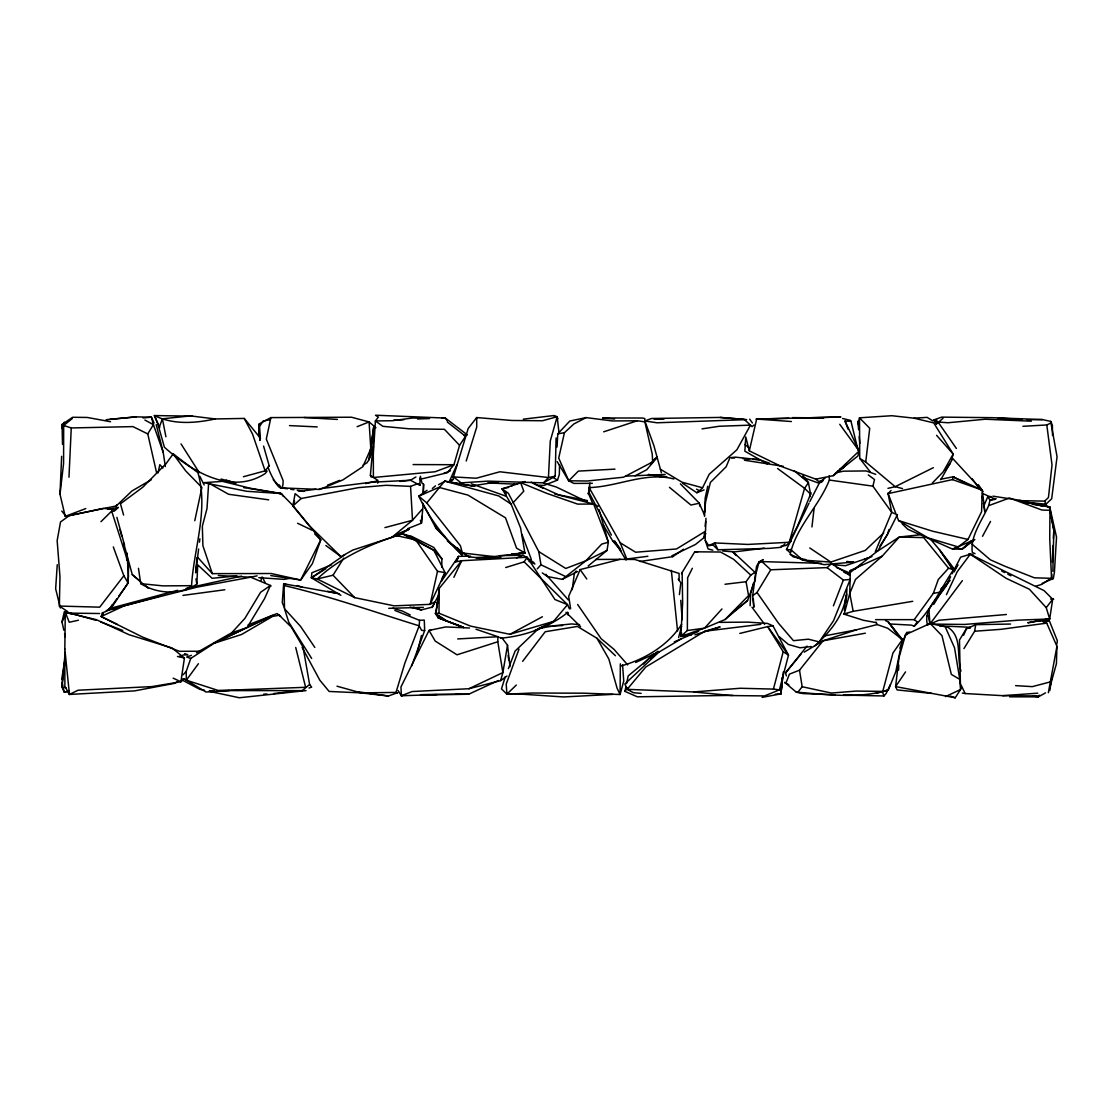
<?xml version="1.0" encoding="UTF-8"?>
<svg xmlns="http://www.w3.org/2000/svg" width="1113" height="1113" viewBox="0 0 1113 1113"><rect width="100%" height="100%" fill="white"/><g stroke="black" fill="none" stroke-linecap="round" stroke-linejoin="round"><path stroke-width="1.5" d="M72.275 418.544L63.678 425.486L63.58 463.495L60.005 494.269L65.236 516.39L116.281 505.956L131.918 490.986L151.382 479.689M732.841 551.728L755.908 573.181L754.336 572.708L750.774 575.115L733.62 559.283L720.542 552.02L694.735 551.811L682.13 572.472L682.645 602.815L680.822 636.469L687.347 630.514L687.639 577.689L692.342 568.298M319.431 488.816L370.657 482.305L410.433 480.246L419.949 485.296L420.004 477.616M620.344 663.807L620.08 694.498L583.727 693.19L532.431 693.037L506.874 694.15L501.476 688.864L505.316 676.634M64.832 649.004L65.264 612.247L96.344 619.663L128.983 634.688L172.056 648.03L184.424 657.992L180.904 681.754L151.938 686.596L78.091 690.213L69.437 694.442L64.874 686.22L64.832 649.004L69.437 694.442L134.52 690.895L174.727 683.312L177.106 681.643M505.705 567.533L524.153 561.842L567.533 604.651L553.551 621.388L509.921 634.299L470.493 626.09L438.967 613.221L439.287 588.332L461.658 560.729L527.159 557.237L555.011 599.573L567.533 604.651L569.466 608.964M64.387 425.695L62.022 428.102L62.091 424.429L72.651 417.278L87.287 417.458L110.563 421.73M67.879 611.719L59.351 606.056L59.977 576.882L57.153 540.612L60.519 521.969L69.243 515.667L103.398 508.335M423.163 504.426L421.437 523.193L407.65 528.675M423.371 494.381L423.594 484.35L421.924 482.972L420.408 476.225M460.184 482.917L488.037 481.136L543.464 482.861L555.206 476.197L556.083 437.938M1052.87 571.428L1053.802 530.066L1049.99 510.283L1041.977 510.046L1009.491 497.998L988.636 505.678C982.25 520.314 969.98 536.063 972.331 552.479L975.03 553.62M441.708 567.254L441.903 558.823L433.764 547.457L412.255 536.675L402.614 533.85C371.839 543.422 341.093 556.653 317.205 578.955L311.39 577.828L311.863 572.778L331.563 564.848M559.561 464.636L559.324 474.43L557.516 480.093L543.937 485.435L538.845 485.212M919.06 534.908L899.36 536.995L882.317 556.041L850.304 570.482L849.762 593.479L853.184 611.315L843.751 614.084L863.424 620.275L876.168 622.612M102.869 615.252L102.939 612.581M898.594 670.026L898.734 664.934M102.396 613.026L108.851 610.063L112.65 605.945L128.078 582.892L128.663 564.194L111.662 511.104L113.916 511.27L115.835 509.893L104.761 508.46M958.112 546.914L928.172 537.913L898.567 520.578L888.104 493.616L952.519 479.592L953.243 476.948L982.25 490.123L981.596 511.66L968.004 539.443L958.112 546.914L952.603 549.14L907.832 529.301L902.087 523.722M1056.947 646.277L1056.418 663.751L1048.335 692.731L1056.947 646.277L1046.721 623.141L1043.104 621.805L1049.281 620.623L1057.35 640.768L1056.835 644.19M398.078 690.575L401.334 695.764L412.074 691.535L468.935 688.724L500.613 680.641L502.881 672.572L497.789 641.77L497.942 636.733L476.016 629.235M705.962 518.227L705.517 531.207L676.537 548.959L635.62 552.229L620.205 542.782L589.125 487.591L589.96 483.07M60.005 494.269L61.632 456.33M68.978 477.227L71.26 427.949L63.678 425.486M138.457 568.298L140.739 583.643C157.211 594.147 180.417 595.246 196.848 584.116L197.697 565.599M1031.473 502.812L1049.768 506.958L1056.515 537.106L1054.401 572.485L1053.301 578.537L1051.576 579.219L1051.813 574.127M1052.341 562.26L1053.121 545.314M1053.427 538.539L1053.802 530.066L1049.99 510.283L1049.726 538.302L1051.576 579.219M762.099 697.364L780.936 693.872L782.244 677.525M750.106 605.709L750.732 593.104L753.376 583.24M805.84 559.686L793.152 556.792L790.244 554.274C796.226 526.741 819.085 506.137 829.366 480.065L829.255 475.696M258.87 436.658L259.246 423.858L270.904 417.598L351.513 417.222L369.085 421.938L375.944 427.74M557.043 447.023L557.766 433.847L569.8 421.034L586.12 417.598L612.428 420.951L637.276 420.77L644.872 421.869L652.218 454.007L652.677 461.923L650.757 463.718L657.087 456.72M421.813 516.432L421.437 523.193L420.352 520.3M423.121 492.795L423.594 484.35M57.25 564.722L55.65 588.805L60.366 608.004M394.878 610.425L419.559 620.344L419.184 625.826L404.84 663.195L396.005 692.411L361.002 692.884L329.142 691.451L319.848 680.238L302.124 647.418M846.937 589.069L846.033 602.258L846.673 593.966M311.654 658.451L288.754 622.167L284.511 608.741L284.052 585.535L285.777 584.033L283.662 583.782L282.285 602.55L284.079 607.183M371.227 477.199L370.392 475.376L373.982 434.209M184.883 590.391L191.547 585.675C193.815 548.208 208.854 509.629 197.85 472.566L173.169 453.909L166.06 463.69L142.714 487.285L120.468 503.772L123.599 515.069M197.043 557.474L195.651 572.847L198.615 549.001M377.697 483.112L377.947 480.426L370.392 475.376M65.18 652.788L61.897 686.777L64.123 692.022L68.547 691.326M683.507 549.238L672.781 556.653L671.793 555.86L695.444 544.494L704.014 537.593L704.501 532.751M705.141 526.296L705.628 521.454M589.765 486.186L588.471 494.075L589.125 487.591C617.437 486.812 645.916 471.522 673.88 478.966M775.316 694.192L780.936 693.872L782.676 677.261M844.35 610.453L845.936 595.58M261.193 580.346L261.527 577.271M780.936 693.872L783.274 672.015M755.282 578.913L755.755 574.614M811.947 526.964L814.062 508.627M902.504 488.579L895.186 486.687L865.733 462.02L869.726 428.296L859.5 417.82L858.624 424.985L857.859 421.104L858.624 429.715M679.403 594.62L680.85 582.767L678.207 579.108M199.45 542.184L199.881 538.775M63.97 670.179L61.897 686.777L66.154 688.043M64.596 665.198L65.013 661.873M439.287 588.332L435.948 614.07L446.73 621.082L463.759 627.37L438.146 617.743L435.392 613.527L439.009 596.262M572.221 589.723L574.364 573.265L576.144 571.039M1039.361 695.194L1038.248 695.945L1002.702 695.667L965.18 693.552L960.408 683.716L959.476 640.031L966.794 627.955L970.188 628.302M767.26 463.94L744.847 451.182L745.752 436.95L749.313 450.862L781.145 466.403L815.759 479.16L818.765 481.539L823.286 479.94M753.306 598.738L753.849 607.239L752.68 595.692L756.506 566.447L759.08 561.842L763.226 559.616L759.261 562.663L761.946 561.606L821.199 563.317M1049.823 690.463L1051.91 676.746M1028.092 622.779L1049.67 618.981L1052.703 599.239L1044.077 590.627L968.936 553.648L973.082 554.608M963.955 648.587L974.626 631.238L975.711 624.671L1010.548 624.045M61.632 679.584L65.124 658.395M588.165 566.016L607.002 550.448L608.366 542.198L599.058 509.573M499.473 637.359L502.506 638.639L507.514 645.178L502.881 672.572L468.935 688.724M268.108 467.057C268.803 471.258 283.495 501.74 283.092 480.524L266.299 439.065L270.904 417.598M885.531 620.609L888.327 621.93L902.434 639.544L895.826 671.584L888.341 690.032C858.568 699.047 826.722 694.442 796.31 692.161L784.776 682.464L788.894 684.829M732.91 695.361L637.318 696.808L624.922 691.368L625.909 686.721M626.563 683.632L628.191 675.911L657.88 651.272M158.074 472.914L159.827 464.678L162.943 467.975M194.775 520.717L201.898 487.48L185.746 470.952L173.169 453.909L175.59 456.08M988.636 505.678L990.097 500.015L987.676 496.941L983.572 506.498M707.757 486.228L705.169 498.068L704.487 516.335M441.903 558.823L433.861 550.309L402.614 533.85L415.664 539.875L437.506 571.317L430.133 604.359L394.113 605.834L354.713 597.639L317.205 578.955L333.024 575.24L343.736 558.128M586.12 417.598L573.877 423.956L564.444 432.679L558.712 458.111L568.743 480.802L573.918 483.418L592.366 483.32M749.313 450.862L756.659 419.045L791.385 421.535M685.065 635.161L691.354 634.744L680.822 636.469L681.629 632.977M63.817 630.208L61.98 621.847L64.415 611.482M705.183 509.559L704.362 512.884L705.628 501.852L710.386 482.444L726.149 466.764L729.488 458.779M894.922 513.816L891.708 512.272L872.884 486.144L874.526 479.55L868.279 474.875M416.846 653.985L421.493 635.481M680.919 639.057L658.813 652.19L624.88 683.966L627.189 689.337L693.608 691.952L740.201 688.265L773.438 689.086L783.204 651.759L767.65 626.605L739.783 633.436M678.61 637.568L681.587 626.216M835.042 694.749L802.89 693.58L796.31 692.161L798.091 691.91L802.167 686.735L831.425 693.051L856.064 691.076L882.762 691.396L892.974 652.928L902.434 639.544L887.659 628.233L877.197 624.56L856.245 629.861L823.634 636.066M756.005 573.362L759.08 561.842M844.252 613.75L849.762 593.479L855.521 579.386L882.317 556.041M705.002 531.833L705.294 540.445L708.675 545.607L714.727 542.935L747.825 544.438L789.256 542.281L804.574 488.329L808.428 482.652L802.946 475.557M905.551 671.904L895.603 686.596L955.232 697.781L960.505 689.531L959.782 679.389L951.337 674.395L941.988 635.718L930.19 623.461L905.523 634.674L899.012 657.56L895.603 686.596L897.106 689.935L931.539 693.413M447.287 422.022L465.54 436.282L459.558 445.311L453.951 464.719L447.356 472.719L419.643 479.425M476.447 418.377L476.684 417.556L511.855 420.477L542.518 420.742L557.168 416.707L559.06 433.388M845.602 598.836C841.971 618.132 828.545 633.45 814.382 646.222M809.582 497.163L810.932 492.656M466.208 461.005L476.726 427.072L476.684 417.556L468.197 428.491L453.45 476.893L461.019 482.778M848.955 574.837L850.304 570.482M888.995 529.51L887.437 534.421L878.032 550.518L875.305 551.714L891.708 512.272L887.979 493.073M373.509 446.689L369.085 459.627L366.873 462.855L363.033 465.151M102.507 612.567L101.13 616.519L117.408 624.463M229.264 690.616L206.002 692.022L186.344 680.196L186.219 671.403L190.768 658.423L214.336 643.175L244.943 628.553M929.87 622.807L927.588 625.256C922.329 607.211 942.155 596.165 948.526 581.362M294.583 501.087L292.858 506.012L308.955 525.322L340.981 556.667L352.765 550.086L391.873 537.315L409.028 529.162L397.438 535.854M588.471 494.075L589.487 491.195M875.555 619.649L914.232 619.649L933.334 593.382L938.301 579.497L948.582 568.214L953.563 569.633L954.453 571.804M693.608 691.952L731.672 695.569L764.52 695.917L779.406 689.865L788.491 655.154L772.965 625.826L767.497 623.433L747.866 622.125L720.083 622.362M961.493 686.791L960.505 689.531L945.507 696.599M159.34 427.128L162.387 418.794L190.546 415.9L215.157 418.947L244.22 418.432L260.553 438.299M519.006 649.116L506.22 684.064L506.874 694.15L515.096 693.719L563.526 696.947L612.832 694.373M411.685 665.852L424.665 630.556L424.276 620.08L419.559 620.344M680.822 636.469L704.543 628.163L725.05 619.538L747.56 600.533L755.129 580.346M508.377 668.649L515.124 651.049L538.497 628.65M833.4 605.862L843.362 580.054L850.179 579.456M849.539 581.056L833.498 620.776L819.21 641.895L808.358 639.196L793.43 640.671L778.446 623.169L757.035 592.464L770.753 569.786L827.056 567.616L831.481 563.762L850.04 574.99M62.022 428.102L64.415 422.189M116.281 505.956L116.754 504.801M794.084 470.66L808.428 482.652L810.584 494.158L797.576 525.851L789.256 542.281M679.139 580.137L679.069 573.404L634.758 559.477L620.08 559.324L580.137 569.606L568.687 596.373L570.621 608.741M963.649 635.189L966.794 627.955M899.847 648.1L906.705 632.518L909.78 632.059M704.014 537.593L705.865 533.377M449.123 481.957L456.984 464.566M890.289 684.676L886.198 693.441L883.959 695.973L843.487 695.069M453.867 577.327L461.658 560.729L456.455 561.717L458.612 556.361L470.507 556.166M946.44 594.676L957.263 571.623L970.313 554.218L1006.124 578.315L1029.4 589.25L1046.234 607.656L1049.67 618.981L1018.506 620.122L964.498 624.449L929.925 624.073L928.298 615.392L926.614 616.129M438.925 594.523L432.081 607.573L435.03 601.827L430.133 604.359L445.061 572.639L433.861 550.309L415.664 539.875L395.393 535.367M681.559 573.668L682.13 572.472M789.729 552.396L786.515 549.446L809.04 503.146M682.603 483.251L696.821 492.739L699.534 490.722L702.567 487.786L709.218 474.235L736.889 449.805L750.454 425.138L744.207 419.378L720.208 417.431L651.536 418.488L644.858 420.964L653.818 445.367L661.386 472.788M269.249 465.985L263.586 446.118M897.468 514.554L887.437 534.421L879.952 545.968M809.819 501.615L819.21 483.251L825.47 477.616M945.98 585.814L950.613 576.757M952.158 573.738L960.658 557.14L970.313 554.218M889.454 623.948L911.575 625.144L914.274 626.202C931.233 610.133 940.694 588.638 953.563 569.633L939.442 549.697L930.649 539.332M442.153 578.217L445.061 572.639L437.506 571.317M940.805 479.703L952.45 459.126L951.74 459.446L953.187 454.062L933.724 422.912L914.218 418.196L891.833 415.719L859.5 417.82L859.737 458.403L870.38 472.023M61.98 621.847L65.486 615.545L65.264 612.247L73.082 614.32M982.515 536.313L990.514 521.441M455.426 562.246L458.612 556.361L441.277 581.473M954.467 570.969L957.862 565.028M196.431 652.802L231.81 632.699L247.016 627.69L264.504 598.724L270.445 585.48L250.675 577.188L197.043 587.121L107.878 609.938M933.71 604.429L945.243 585.41M954.119 570.774L957.667 564.931M156.599 472.83L147.765 433.917L153.385 424.665L151.438 417.208L136.092 416.874L109.825 419.337M620.609 666.061C644.274 659.703 668.217 645.443 681.629 624.296M733.439 611.468L736.361 609.674L738.156 606.877M112.385 604.623L108.851 610.063L116.851 598.836M524.153 561.842L527.159 557.237L527.618 559.658M725.05 619.538L748.562 595.608L746.072 581.723L750.774 575.115M118.854 596.025L127.411 584.144L128.44 576.617L127.063 553.05M914.274 626.202L917.321 621.972L914.232 619.649M209.578 691.396L239.337 697.754L306.033 690.616L218.607 690.589L186.344 680.196L198.42 663.71M647.877 556.277L626.8 559.004L626.035 560.048L614.459 540.932L620.539 549.154M945.327 470.103L950.071 463.676M708.675 545.607L713.141 545.078L714.727 542.935L717.941 549.794L769.473 548.375L781.089 547.332L784.943 543.993M928.924 609.521L929.925 624.073L962.369 580.652M943.073 418.21L936.784 423.775L933.946 419.879L941.709 417.125L992.532 417.681L1042.45 419.587L1050.686 421.396L1057.058 456.733L1051.688 498.749L1045.97 504.203L1022.917 501.949M522.637 661.331L545.217 631.739L577.424 626.424L596.944 638.25L615.433 655.738M113.317 546.942L123.849 575.755L99.711 607.169L59.351 606.056M1046.234 607.656L1052.703 599.239L1053.705 599.225L1050.602 599.017M624.922 691.368L627.551 687.959M444.685 481.094L498.749 495.953L511.117 504.092L520.564 527.924L524.919 552.924L493.852 556.583L476.1 557.53L468.976 556.917L462.41 552.994L460.406 545.746L426.794 502.951L444.685 481.094L474.82 486.325L452.045 482.597M449.471 482.221L451.586 479.564M784.776 682.464L785.903 683.159L789.423 674.144L799.51 670.179L823.022 640.796L856.245 629.861M786.376 675.855L785.541 672.864L807.078 646.083M785.541 672.864L801.04 653.999M269.416 465.637L265.117 470.841L243.399 476.726M837.421 471.509L843.237 467.947L846.409 464.191M422.077 509.351L412.52 520.272L391.873 537.315M357.468 691.716L388.451 696.001L397.758 692.606M939.247 592.603L950.112 580.346M721.961 608.95L704.543 628.163L687.347 630.514M515.069 553.745L511.785 554.024L524.919 552.924L516.571 548.166L505.511 517.837L468.017 495.118L438.884 487.355L418.766 496.175C429.423 518.296 444.198 538.163 461.978 554.789L457.401 547.846M537.273 568.868L540.974 564.792L538.775 551.617L508.391 493.296L502.144 488.816L525.072 481.512M231.81 632.699L244.902 618.369L260.623 592.255L270.445 585.48L271.029 586.05M513.01 502.853L523.764 491.153L520.606 482.611L546.9 493.407L577.717 504.119L593.646 504.05L598.126 506.318M183.047 674.826L186.219 671.403M543.464 482.861L548.445 477.547L555.206 476.197M537.329 630.306L539.666 627.829L552.465 625.909L571.609 623.934L579.595 624.671M888.104 493.616L891.054 490.499M940.582 589.389L942.961 586.927M643.564 664.016L653.081 654.166M932.346 483.028L943.226 471.815L953.187 454.062L936.59 435.336M557.223 461.672L568.743 480.802L578.343 471.105L614.988 469.13M100.949 521.691L111.662 511.104M506.874 694.15L516.321 685.052M1022.624 501.782L1049.768 506.958L1050.964 515.667M301.498 691.215L309.609 684.453L303.042 647.084L291.328 627.106L279.224 615.225L272.518 616.449L241.521 634.521L214.336 643.175L272.476 615.392L247.99 627.092M992.879 496.161L1022.555 500.711L1044.648 501.128L1048.446 497.511L1052.022 464.956L1046.804 424.957L1051.451 422.717M815.759 479.16L833.164 475.682L859.125 451.002L845.017 421.076L851 421.312L858.067 450.375M883.75 532.904L865.33 550.379L830.827 562.079L802.737 560.076L790.244 554.274M650.451 658.59L656.712 652.677M957.931 548.264L962.23 549.029L974.849 539.568L952.603 549.14L962.23 549.029L971.12 541.001M301.164 498.513L292.858 506.012L295.112 493.643L301.164 498.513L358.414 487.633L386.155 485.282L410.544 486.381L418.126 483.571L419.949 485.296M542.309 572.917L547.526 576.562L562.329 579.358L585.841 560.799L601.688 544.132L608.366 542.198L593.646 504.05L558.99 495.09L531.138 482.207M567.783 612.442C548.904 627.384 524.933 636.08 500.947 638.152M184.146 678.986L180.904 681.754L173.141 678.151M753.96 425.027L752.082 426.627L750.454 425.138L719.179 426.265L702.025 428.881M432.373 488.468L435.517 485.852M962.23 549.029L971.412 541.363M449.68 482.486L453.506 479.3L452.685 476.893L476.281 478.228L499.876 471.773L548.445 477.547L550.281 440.957L557.168 416.707L553.787 415.566L523.319 419.156M791.357 541.127L786.07 545.509L781.048 546.135M736.361 609.674L747.56 600.533M833.164 475.682L857.942 455.94L859.125 451.002L839.759 424.303M849.581 573.014L876.863 551.589L899.36 536.995L923.707 537.635L948.582 568.214M511.563 486.019L514.289 483.918M752.68 595.692L757.035 592.464M854.881 569.202L861.559 564.319M652.747 460.768L656.934 457.721L646.695 469.769L635.05 475.835M500.613 680.641L506.971 676.036M427.044 490.29L418.766 496.175L426.794 502.951M179.221 656.503L180.431 655.668M340.898 595.33L311.39 577.828L344.793 554.789M339.743 480.357L327.514 485.157M311.39 577.828L325.845 568.771M694.915 634.841L720.125 626.911L704.919 631.196L645.763 667.021L627.189 689.337L633.506 692.731L641.171 693.371M804.254 652.121L823.022 640.796L865.358 633.2M415.914 476.99L410.433 480.246L400.11 481.414M1009.63 696.821L1038.332 696.863L1045.524 692.856M509.921 634.299L542.393 616.755M438.55 484.684L444.463 481.498M652.677 461.923L623.544 477.199L587.386 480.997L568.743 480.802M562.329 579.358L577.536 571.512M1043.076 620.971L1049.67 618.981M607.002 550.448L585.841 560.799L565.752 568.465L538.775 551.617M534.518 630.681L553.551 621.388M933.348 467.683L895.186 486.687L887.979 488.343M186.344 680.196L187.109 679.834L182.769 678.874M1048.474 507.556L1049.768 506.958L1032.641 504.314M420.477 694.707L468.67 694.234L498.374 680.516M953.243 476.948L964.442 482.597M698.658 631.321L674.325 641.839M635.662 662.458L659.244 651.717M966.696 628.734L975.711 624.671M115.905 509.017L117.825 508.168L116.837 508.544M1042.199 583.393L1053.301 578.537M396.423 534.602L409.028 529.162M929.925 624.073L938.76 620.275L1006.402 614.501M357.12 426.696L369.085 421.938L370.81 448.734L369.085 459.627L373.857 425.876L370.81 448.734L362.852 466.695L342.929 479.87L319.779 489.442L281.672 487.911M516.669 557.863L523.207 555.262L533.948 562.635M696.821 492.739L704.084 489.887M248.088 624.936L277.054 613.555L280.587 616.268L279.224 615.225M443.823 473.373L450.487 470.785M65.236 516.39L85.771 508.558M822.632 481.512L818.542 483.07L802.445 477.254M1046.373 621.694L1049.281 620.623L1035.452 620.957M864.509 559.241L871.924 556.597M191.408 655.348L186.678 657.018L190.768 658.423M309.052 688.029L311.654 687.124L309.609 684.453M868.738 557.669L845.407 565.71L833.47 564.778M603.691 431.816L637.276 420.77M497.789 641.77L457.026 654.806L435.211 641.074L429.034 630.417L445.812 626.925L469.491 628.01M438.967 613.221L435.392 613.527L446.73 621.082L438.146 617.743L442.946 618.55M158.603 596.429L124.28 605.834L101.13 616.519L142.826 637.192L179.485 651.3L199.297 651.244M108.712 608.769L177.677 590.293M876.112 693.329L888.341 690.032L882.762 691.396M384.931 527.604L412.52 520.272L410.544 486.381M840.12 468.782L843.237 467.947M1050.7 681.796L1032.308 686.638L1015.585 685.636M409.946 607.044L421.229 609.938L431.594 607.308M365.593 483.585L377.084 480.997M186.094 588.429L241.604 576.131M78.453 620.219L69.256 622.264L65.264 612.247M431.343 630.167L429.034 630.417L400.972 686.902L401.334 695.764L404.158 695.138M511.424 504.718L502.144 488.816L508.599 487.411M835.571 472.872L843.515 471.175L866.095 470.938L875.75 474.347M697.475 503.633L690.923 505.038L669.456 487.341M996.177 498.707L990.097 500.015L995.064 499.431M250.675 577.188L257.117 575.838M106.375 610.536L118.27 608.004M269.402 419.81L263.127 421.048L259.412 426.696L259.941 440.456L259.246 423.858M108.156 509.323L118.34 507.319M940.68 479.258L953.883 476.656M290.368 691.618L273.631 693.552M463.954 435.517L467.335 434.891L445.311 418.057L375.484 415.219L378.323 417.125L375.401 420.937L373.3 454.354L373.398 477.491L435.058 471.759L453.951 464.719L413.118 464.566M290.465 578.19L284.205 579.372L258.814 577.661M1028.009 622.71L1049.406 618.745M933.334 593.382L940.221 592.144M557.766 433.847L564.444 432.679M853.184 611.315L912.757 601.298M69.27 691.173L64.123 692.022L63.511 688.919M473.359 485.741L498.443 481.72L487.967 482.931L516.794 484.225M905.523 634.674L907.234 634.41L906.705 632.518M639.989 561.481L672.781 556.653M772.965 625.826L767.65 626.605L788.491 655.154L783.204 651.759M1046.721 623.141L1001.032 629.318L974.626 631.238M215.157 418.947C194.942 423.316 173.461 424.916 154.373 415.566L157.837 423.942L164.404 447.245C190.685 470.66 230.948 495.841 265.214 473.512L267.12 471.105L265.117 470.841L252.512 434.014L244.22 418.432M182.963 595.399L224.826 589.751M987.676 496.941L990.946 496.495M304.058 490.763L316.022 489.247M1035.869 586.161L1041.74 584.408L1050.853 578.301L1034.394 577.814L1004.844 566.211L990.403 559.853L971.969 544.09M764.339 548.194L734.246 551.909L722.713 550.977M704.919 631.196L760.833 624.337M724.994 584.255L746.072 581.723M811.182 646.57L799.969 647.78L788.394 644.441L779.142 636.622M106.097 419.726L136.092 416.874M729.627 457.707L735.429 457.151L759.609 459.78L769.473 463.175M236.972 575.936L212.11 578.301L197.85 564.973M143.007 417.931L151.438 417.208L154.067 423.065M853.615 562.065L846.701 561.578L853.615 562.065L824.135 564.653L802.737 560.076L790.494 549.391M518.352 553.481L524.919 552.924M625.965 476.127L665.184 474.444M1002.702 695.667L1037.747 693.19M788.964 418.265L756.659 419.045M914.218 418.196L927.101 417.375L933.111 421.02M263.684 694.192L266.995 693.969M756.075 419.072L840.913 416.999L802.821 417.931M1022.917 426.307L1046.804 424.957M539.666 627.829L544.619 627.551M457.68 638.932L497.942 636.733M843.751 614.084L846.854 613.903M182.782 655.014L187.791 654.75L184.661 653.623M393.668 420.227L403.922 419.712M417.598 419.031L429.562 418.432L412.617 417.987L392.388 420.714L375.401 420.937L382.872 426.335L409.264 428.811L444.421 429.312L459.558 445.311M848.565 695.249L851.988 695.082M441.861 418.21L445.311 418.057L447.287 420.811M218.607 690.589L305.616 687.291L295.724 647.488M401.334 695.764L437.047 694.582M552.465 625.909L562.566 625.589M388.757 608.324L423.385 607.378M209.327 690.77L214.308 690.63M71.26 427.949L132.948 426.613L147.765 433.917M476.281 558.197L500.947 557.655M542.184 626.661L550.671 626.48M499.417 555.665L523.207 555.262M1027.146 419.782L1042.45 419.587M420.923 694.679L468.67 694.234M191.547 585.675L163.082 585.883L140.739 583.643M595.622 559.463L620.08 559.324M197.641 557.279L212.319 573.64L271.141 573.515L300.691 580.026L312.419 563.623L320.781 539.791L292.983 505.608L281.144 493.56L250.147 488.231L222.544 481.359L203.735 482.694L246.78 491.292L281.144 493.56L277.721 493.115L280.281 493.532M931.72 623.85L948.039 627.356C962.773 637.053 956.262 656.587 960.978 671.097M792.539 417.625L823.717 417.931M66.251 613.082L99.6 613.513M192.438 416.165L154.373 415.566L159.729 427.629M1020.273 419.031L998.166 418.446L1022.012 419.058M662.541 419.058L653.943 418.836L664.085 419.017M1031.334 421.187L985.242 419.225L947.97 422.745L938.078 422.05L933.946 419.879L936.325 424.206M289.491 425.597L317.233 426.919M939.581 625.826L970.411 627.287M455.871 693.942L460.935 694.192M218.273 575.491L250.369 577.216M304.044 417.542L337.434 419.434M424.665 630.556L421.632 630.375L419.184 625.826C374.274 612.011 329.81 596.151 284.052 585.535M731.297 457.819L734.622 458.055M742.955 458.626L749.619 459.099M752.945 459.321L759.609 459.78M720.208 417.431L746.67 419.615L656.976 422.787L644.858 420.964L645.763 421.187M614.571 419.031L602.606 417.973L642.354 418.029L644.789 418.53L644.872 421.869M298.187 490.875L304.044 491.403M933.946 419.879L936.937 420.185M409.153 536.355L412.255 536.675M493.852 556.583L462.41 552.994L447.315 540.835L460.852 550.879M388.451 696.001L361.002 692.884L337.002 686.192M666.826 476.754L648.35 474.5L655.167 475.682M786.515 549.446L791.454 550.072M283.662 583.782L339.034 593.716M773.438 689.086L779.406 689.865M829.366 480.065L872.884 486.144M243.664 487.647L247.086 488.12M268.706 499.848L228.596 494.269L208.66 483.07L207.004 508.516L202.343 526.24L202.9 545.746L212.319 573.64M287.474 488.802L280.977 487.842L273.242 479.745M290.73 489.275L293.971 489.748M297.227 490.235L302.096 490.944M270.765 575.56L300.691 580.026L320.781 539.791L314.756 534.003M744.486 460.239L783.399 466.333M694.735 551.811L697.531 552.243M1033.24 696.056L1038.332 696.863M248.728 488.384L281.561 493.727L283.425 496.454M658.562 476.281L661.971 476.879M962.355 693.051L965.18 693.552M554.747 494.047L587.483 500.586M1023.57 501.824L1043.257 505.886M204.625 690.324L199.658 689.267L182.115 680.001M177.468 656.461L184.424 657.992M327.653 591.253L335.862 593.104M1044.634 503.897L1045.97 504.203L1044.648 501.128M968.004 539.443L932.722 531.235L898.567 520.578M842.611 418.488L850.485 420.38L851 421.312M1019.55 500.447L1042.992 506.137M712.821 550.184L708.063 548.932L705.294 540.445M702.567 487.786L682.074 482.221L660.329 469.199M71.037 613.346L95.857 620.289M544.869 483.543L556.194 486.979L586.968 501.726M392.931 608.213L402.642 611.162L410.252 614.96M226.176 480.093L236.067 483.167L221.111 479.035M297.241 585.549L302.013 587.094M950.307 696.098L955.232 697.781M900.779 638.973L902.434 639.544M952.519 479.592L982.25 490.123M413.257 607.128L421.229 609.938M471.258 483.765L505.65 496.064M100.671 621.917L122.75 630.473M438.146 617.743L463.731 627.565M836.378 567.449L849.122 572.722M983.614 493.922L995.342 499.139M396.005 692.411L397.383 693.037M528.912 561.23L534.95 563.999M540.974 564.792L565.501 576.506M297.602 523.263L312.336 530.331M843.737 572.054L849.929 575.087M533.976 483.724L542.88 488.148M696.529 489.191L699.534 490.722M1001.686 570.997L1004.733 572.597M1007.794 574.183L1010.841 575.783M144.871 420.046L153.385 424.665M553.244 477.658L557.516 480.093M950.822 566.545L953.688 568.228L939.442 549.697L952.172 568.785M859.737 458.403L865.733 462.02M809.749 547.972L830.827 562.079M553.787 415.566L557.961 418.544M777.597 468.517L804.574 488.329L810.584 494.158M325.859 545.495L340.981 556.667M463.565 552.897L468.976 556.917M827.056 567.616L843.362 580.054M143.535 584.339L132.294 574.656L123.626 542.935M146.04 586.245L148.544 588.151L146.04 586.078M744.764 444.407L749.16 447.913M132.294 574.656L138.541 579.845M603.246 524.96L612.609 540.779L616.338 544.007M444.727 536.243L435.934 528.146L422.55 502.937M761.946 561.606L770.753 569.786M566.002 612.261L580.541 626.633M713.141 545.078L717.941 549.794M680.377 483.849L699.103 502.979L704.585 515.18M461.978 554.789L435.934 528.146L435.294 524.821M333.024 575.24L354.713 597.639M732.716 551.909L736.18 555.568M951.545 457.248L983.182 491.57M284.511 608.741L300.58 626.424L314.826 647.432M627.704 664.906L613.945 649.296L601.117 638.695L577.619 604.47M545.815 574.322L568.228 599.824M612.609 540.779L621.207 551.046M502.144 488.816L506.29 493.935M61.758 511.02L65.403 515.542M523.694 552.34L524.515 553.37M972.039 478.687L980.456 489.762M751.971 607.183L764.603 624.337M895.993 632.421L888.327 621.93L899.916 637.693M580.137 569.606L586.788 578.997M978.299 484.614L981.221 488.788M749.689 419.142L752.388 422.982M938.078 422.05L956.387 448.483M181.029 443.906L199.324 472.705M281.241 488.259L279.363 484.962M123.849 575.755L128.078 582.892M596.944 638.25L608.839 659.007L617.117 688.293L620.08 694.498L623.739 681.031L622.557 664.642M588.694 491.876L611.385 535.103M262.362 577.091L265.075 582.544M199.853 476.308L204.124 484.934M876.07 622.209L877.197 624.56M1050.686 421.396L1052.397 425.249L1052.495 435.475M945.452 627.356L954.537 647.794L959.782 679.389M588.29 493.129L592.965 503.911M620.205 542.782L626.8 559.004M882.359 691.716L883.959 695.973M521.955 534.421L531.318 559.366M845.017 421.076L848.023 429.187M152.634 422.509L163.208 452.295L165.35 466.542M116.879 517.35L124.559 545.161M119.981 529.579L121.804 536.257M62.954 427.656L62.091 424.429L62.495 444.421M699.103 502.979L699.924 506.206M156.21 424.596L163.208 452.295M64.554 633.561L65.291 636.9M62.258 682.686L62.885 685.803M162.387 418.794L165.92 436.755M195.971 578.927L196.848 584.116M982.236 496.189L982.807 499.612M983.363 503.048L984.782 511.604M799.51 670.179L802.167 686.735M508.085 655.529L508.822 660.371M567.672 612.303L568.061 615.044M982.542 492.795L984.922 511.618M507.514 645.178L510.018 666.659M671.32 570.329L677.539 630.862M859.222 436.602L859.82 443.489M69.215 691.674L69.437 694.442M680.739 600.338L682.199 619.746M437.117 602.3L437.339 605.722M126.618 556.528L126.715 559.978"/></g></svg>
